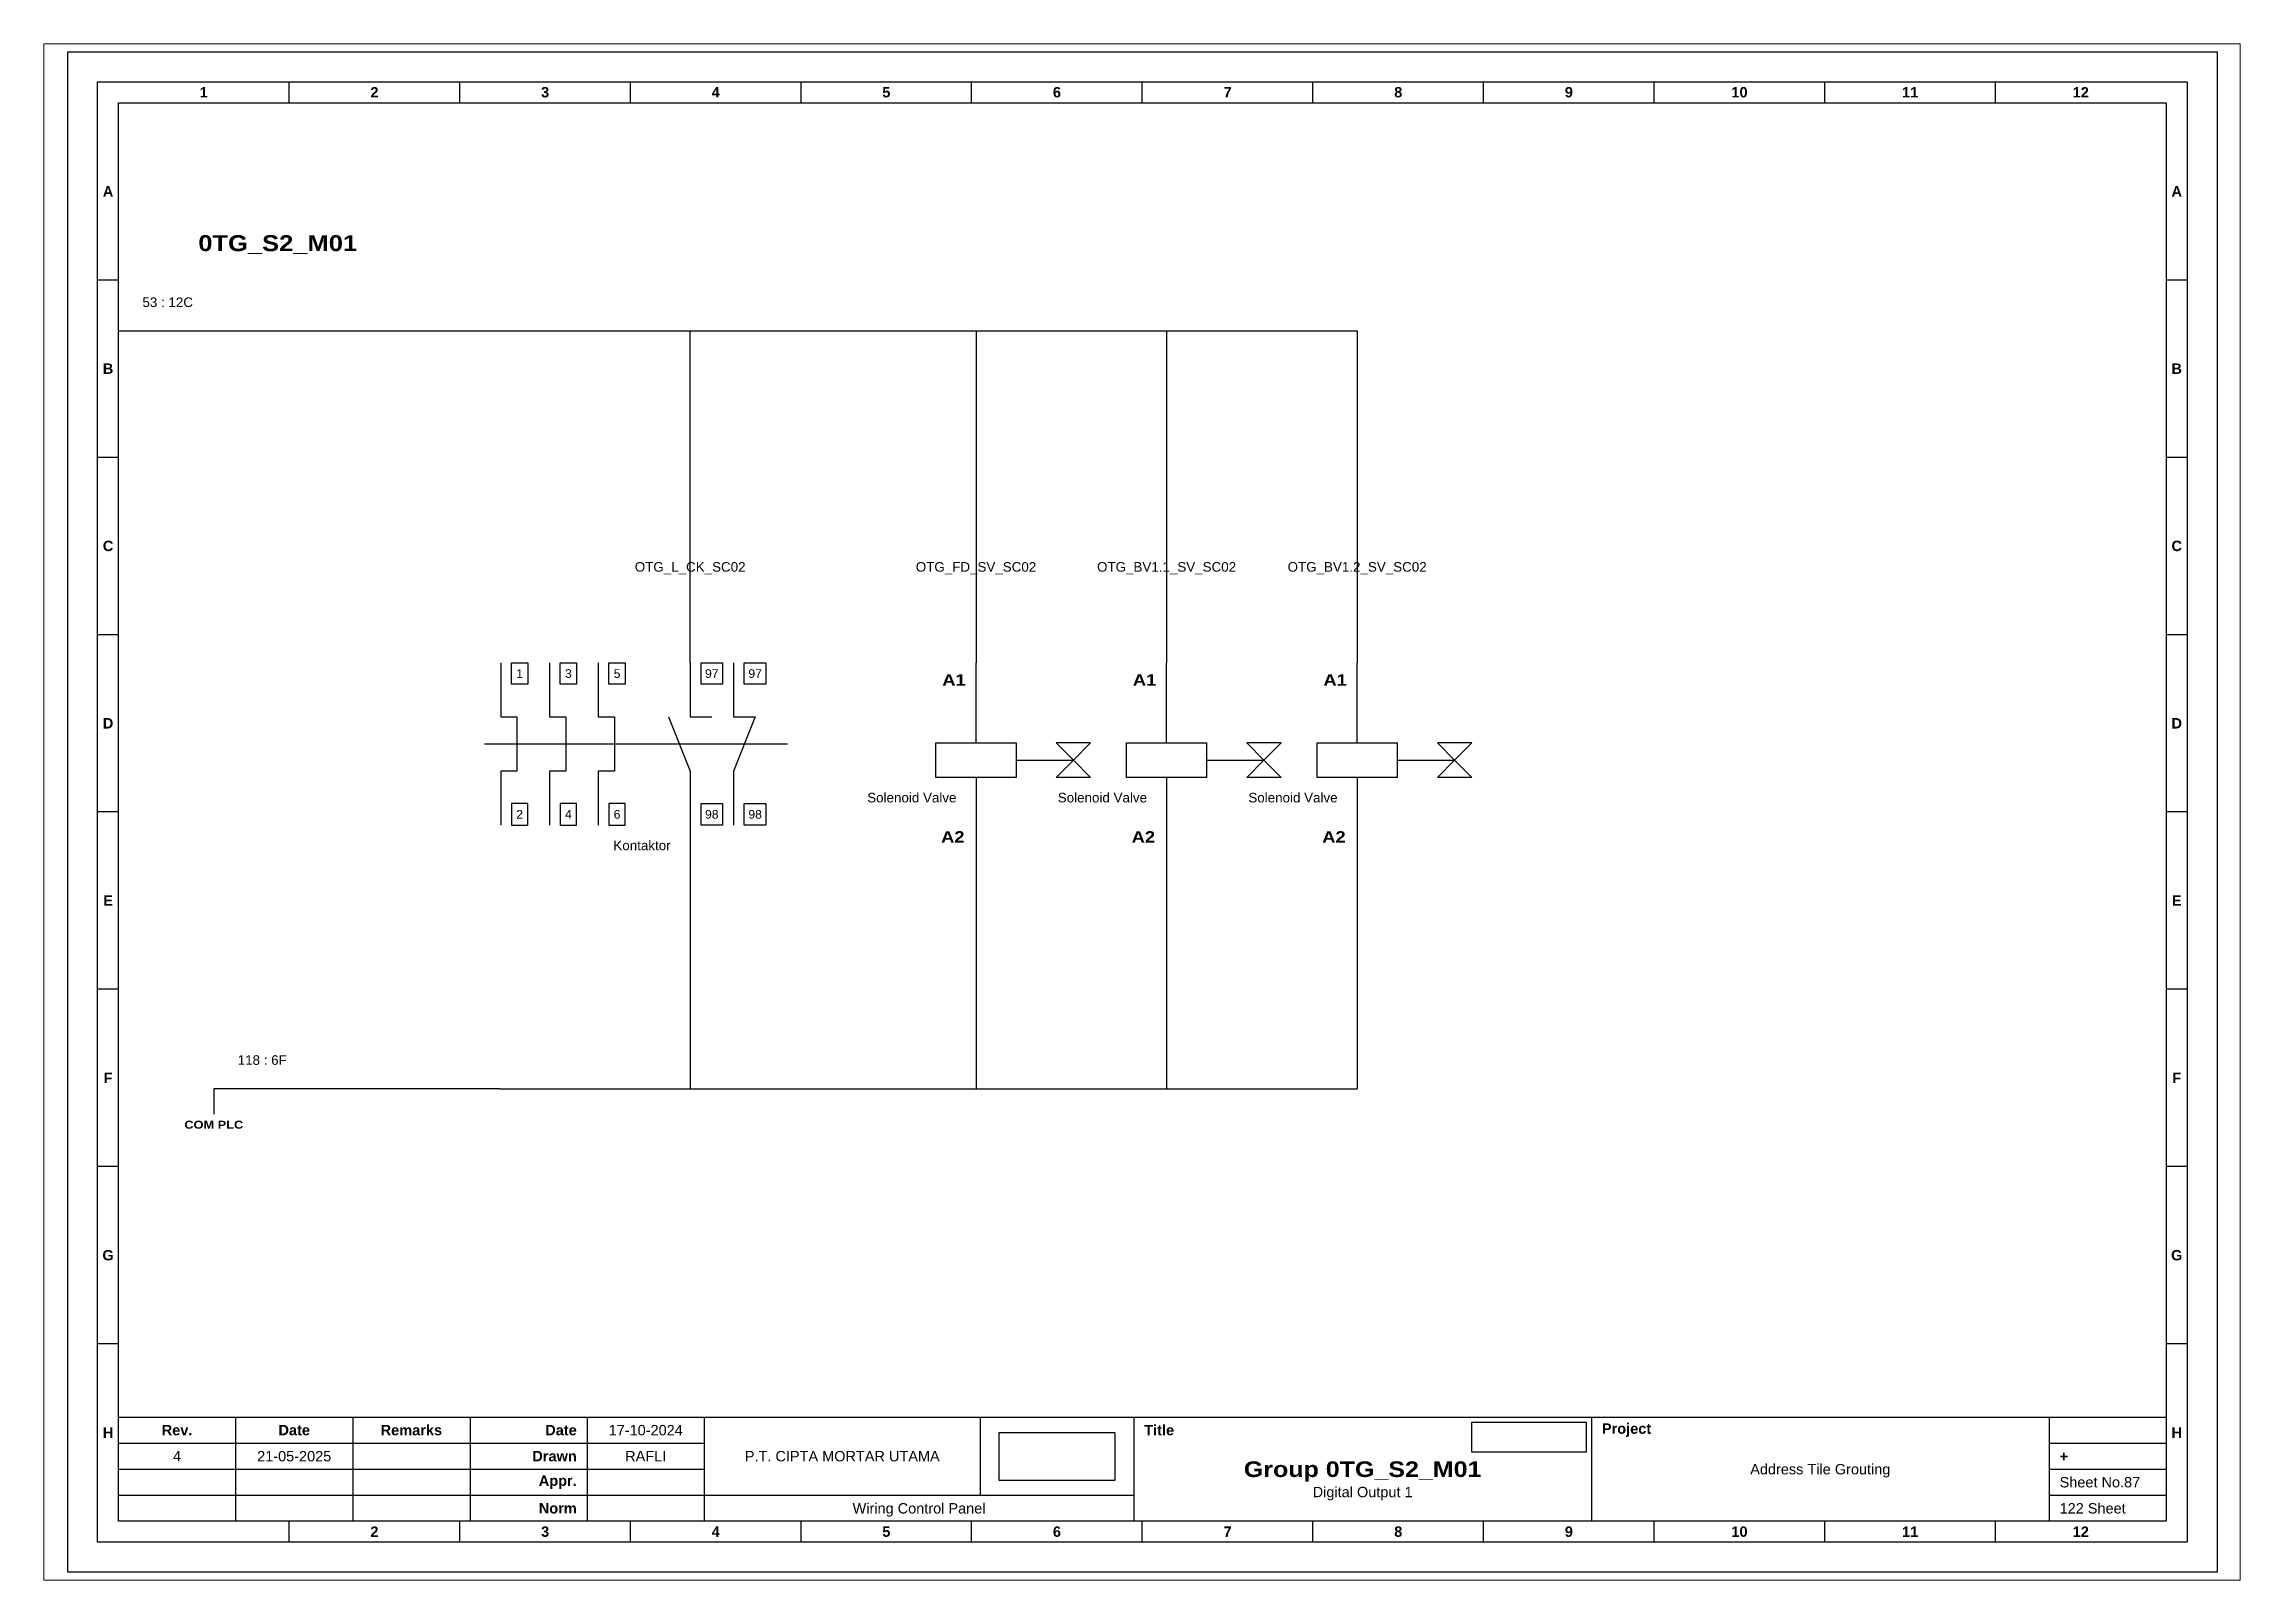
# Paper-space layout '0TG_S2_M01' of a CAD drawing. Header units: centimetres, sheet in millimetres. Extents: x -3 to 818, y -16 to 558.
# The model-space entities are those that its viewports show. They can reach past a viewport. Long polylines and large blocks are cut down to what shows.
import ezdxf
from ezdxf.enums import TextEntityAlignment as Align

# ---------------------------------------------------------------- set-up
doc = ezdxf.new("R2010")
doc.units = ezdxf.units.CM
doc.header["$MEASUREMENT"] = 0
doc.layers.add('MU Project Line', color=7, linetype='Continuous', true_color=0xfefefe)
doc.styles.add('Bold', font='ariblk.ttf', dxfattribs={"height": 25.4})
doc.styles.get("Standard").update_dxf_attribs({"font": 'arial.ttf'})
picture_1 = doc.add_image_def('image1.png', size_in_pixel=(2048, 847))
picture_2 = doc.add_image_def('image2.png', size_in_pixel=(2092, 542))

# ---------------------------------------------------------------- blocks, each defined once
blk = doc.blocks.new('KOP MU PROJECT')
at = {"color": 6, "ltscale": 50}
for p, q in [((27.74, 184.05), (27.74, 186.66)), ((49.13, 184.05), (49.13, 186.66)), ((70.51, 184.05), (70.51, 186.66)), ((91.89, 184.05), (91.89, 186.66)), ((113.27, 184.05), (113.27, 186.66)), ((134.66, 184.05), (134.66, 186.66)), ((156.04, 184.05), (156.04, 186.66)), ((177.42, 184.05), (177.42, 186.66)), ((198.8, 184.05), (198.8, 186.66)), ((220.19, 184.05), (220.19, 186.66)), ((241.57, 184.05), (241.57, 186.66)), ((6.36, 161.84), (3.75, 161.84)), ((265.59, 161.84), (262.98, 161.84)), ((6.36, 139.63), (3.75, 139.63)), ((265.59, 139.63), (262.98, 139.63)), ((6.36, 117.42), (3.75, 117.42)), ((265.59, 117.42), (262.98, 117.42)), ((6.36, 95.22), (3.75, 95.22)), ((265.59, 95.22), (262.98, 95.22)), ((6.36, 73.01), (3.75, 73.01)), ((265.59, 73.01), (262.98, 73.01)), ((6.36, 50.8), (3.75, 50.8)), ((265.59, 50.8), (262.98, 50.8)), ((6.36, 28.59), (3.75, 28.59)), ((265.59, 28.59), (262.98, 28.59)), ((27.74, 3.75), (27.74, 6.36)), ((49.13, 3.75), (49.13, 6.36)), ((70.51, 3.75), (70.51, 6.36)), ((91.89, 3.75), (91.89, 6.36)), ((113.27, 3.75), (113.27, 6.36)), ((134.66, 3.75), (134.66, 6.36)), ((156.04, 3.75), (156.04, 6.36)), ((177.42, 3.75), (177.42, 6.36)), ((198.8, 3.75), (198.8, 6.36)), ((220.19, 3.75), (220.19, 6.36)), ((241.57, 3.75), (241.57, 6.36))]:
    blk.add_line(p, q, dxfattribs=at)
at = {"ltscale": 50}
for p, q in [((6.36, 19.41), (262.98, 19.41)), ((21.04, 19.41), (21.04, 6.36)), ((35.72, 19.41), (35.72, 6.36)), ((50.41, 19.41), (50.41, 6.36)), ((65.09, 19.41), (65.09, 6.36)), ((79.77, 19.41), (79.77, 6.36)), ((114.35, 19.41), (114.35, 9.62)), ((133.6, 19.41), (133.6, 6.36)), ((190.95, 19.41), (190.95, 6.36)), ((248.3, 19.41), (248.3, 6.36)), ((6.36, 16.15), (79.77, 16.15)), ((248.3, 16.15), (262.98, 16.15)), ((6.36, 12.89), (79.77, 12.89)), ((248.3, 12.89), (262.98, 12.89)), ((6.36, 9.62), (133.6, 9.62)), ((248.3, 9.62), (262.98, 9.62))]:
    blk.add_line(p, q, dxfattribs=at)
at = {"color": 1, "ltscale": 50}
blk.add_lwpolyline([(269.34, 0), (0, 0), (0, 190.41), (269.34, 190.41)], close=True, dxfattribs=at)
at = {"color": 6, "ltscale": 50}
for points in [[(265.59, 3.75), (3.75, 3.75), (3.75, 186.66), (265.59, 186.66)], [(262.98, 6.36), (6.36, 6.36), (6.36, 184.05), (262.98, 184.05)]]:
    blk.add_lwpolyline(points, close=True, dxfattribs=at)
at = {"ltscale": 50, "char_height": 1.305, "attachment_point": 4}
for s, width, heights, insert in [('\\pxqc;{\\fArial|b1|i0|c0|p34;1}', 21.3825, [2.51], (6.36, 185.36)), ('\\pxqc;{\\fArial|b1|i0|c0|p34;2}', 21.3825, [2.51], (27.74, 185.36)), ('\\pxqc;{\\fArial|b1|i0|c0|p34;3}', 21.3825, [2.51], (49.13, 185.36)), ('\\pxqc;{\\fArial|b1|i0|c0|p34;4}', 21.3825, [2.51], (70.51, 185.36)), ('\\pxqc;{\\fArial|b1|i0|c0|p34;5}', 21.3825, [2.51], (91.89, 185.36)), ('\\pxqc;{\\fArial|b1|i0|c0|p34;6}', 21.3825, [2.51], (113.27, 185.36)), ('\\pxqc;{\\fArial|b1|i0|c0|p34;7}', 21.3825, [2.51], (134.66, 185.36)), ('\\pxqc;{\\fArial|b1|i0|c0|p34;8}', 21.3825, [2.51], (156.04, 185.36)), ('\\pxqc;{\\fArial|b1|i0|c0|p34;9}', 21.3825, [2.51], (177.42, 185.36)), ('\\pxqc;{\\fArial|b1|i0|c0|p34;10}', 21.3825, [2.51], (198.8, 185.36)), ('\\pxqc;{\\fArial|b1|i0|c0|p34;11}', 21.3825, [2.51], (220.19, 185.36)), ('\\pxqc;{\\fArial|b1|i0|c0|p34;12}', 21.3825, [2.51], (241.57, 185.36)), ('\\pxqc;{\\fArial|b1|i0|c0|p34;A}', 2.61, [2.51], (3.75, 172.95)), ('\\pxqc;{\\fArial|b1|i0|c0|p34;A}', 2.61, [2.51], (262.98, 172.95)), ('\\pxqc;{\\fArial|b1|i0|c0|p34;B}', 2.61, [2.51], (3.75, 150.74)), ('\\pxqc;{\\fArial|b1|i0|c0|p34;B}', 2.61, [2.51], (262.98, 150.74)), ('\\pxqc;{\\fArial|b1|i0|c0|p34;C}', 2.61, [2.51], (3.75, 128.53)), ('\\pxqc;{\\fArial|b1|i0|c0|p34;C}', 2.61, [2.51], (262.98, 128.53)), ('\\pxqc;{\\fArial|b1|i0|c0|p34;D}', 2.61, [2.51], (3.75, 106.32)), ('\\pxqc;{\\fArial|b1|i0|c0|p34;D}', 2.61, [2.51], (262.98, 106.32)), ('\\pxqc;{\\fArial|b1|i0|c0|p34;E}', 2.61, [2.51], (3.75, 84.11)), ('\\pxqc;{\\fArial|b1|i0|c0|p34;E}', 2.61, [2.51], (262.98, 84.11)), ('\\pxqc;{\\fArial|b1|i0|c0|p34;F}', 2.61, [2.51], (3.75, 61.9)), ('\\pxqc;{\\fArial|b1|i0|c0|p34;F}', 2.61, [2.51], (262.98, 61.9)), ('\\pxqc;{\\fArial|b1|i0|c0|p34;G}', 2.61, [2.51], (3.75, 39.69)), ('\\pxqc;{\\fArial|b1|i0|c0|p34;G}', 2.61, [2.51], (262.98, 39.69)), ('\\pxqc;{\\fArial|b1|i0|c0|p34;H}', 2.61, [2.51], (3.75, 17.47)), ('\\pxqc;{\\fArial|b1|i0|c0|p34;Rev.}', 14.6811, [2.88], (6.36, 17.78)), ('\\pxqc;{\\fArial|b1|i0|c0|p34;Date}', 14.6811, [2.88], (21.04, 17.78)), ('\\pxqc;{\\fArial|b1|i0|c0|p34;Remarks}', 14.6811, [2.88], (35.72, 17.78)), ('\\pxqr;{\\fArial|b1|i0|c0|p34;Date}', 13.3761, [2.88], (50.41, 17.78)), ('\\pxql;{\\fArial|b1|i0|c0|p34;Title}', 50.2419, [2.88], (134.9, 17.78)), ('\\pxql;{\\fArial|b1|i0|c0|p34;Project}', 50.2419, [2.88], (192.25, 17.78)), ('\\pxqc;{\\fArial|b1|i0|c0|p34;H}', 2.61, [2.51], (262.98, 17.47)), ('\\pxqr;{\\fArial|b1|i0|c0|p34;Drawn}', 13.3761, [2.88], (50.41, 14.52)), ('\\pxql;{\\fArial|b1|i0|c0|p34;+}', 14.6811, [2.88], (249.61, 14.52)), ('\\pxqr;{\\fArial|b1|i0|c0|p34;Appr.}', 13.3761, [2.88], (50.41, 11.26)), ('\\pxqr;{\\fArial|b1|i0|c0|p34;Norm}', 13.3761, [2.88], (50.41, 7.99)), ('\\pxqc;{\\fArial|b1|i0|c0|p34;2}', 21.3825, [2.51], (27.74, 5.06)), ('\\pxqc;{\\fArial|b1|i0|c0|p34;3}', 21.3825, [2.51], (49.13, 5.06)), ('\\pxqc;{\\fArial|b1|i0|c0|p34;4}', 21.3825, [2.51], (70.51, 5.06)), ('\\pxqc;{\\fArial|b1|i0|c0|p34;5}', 21.3825, [2.51], (91.89, 5.06)), ('\\pxqc;{\\fArial|b1|i0|c0|p34;6}', 21.3825, [2.51], (113.27, 5.06)), ('\\pxqc;{\\fArial|b1|i0|c0|p34;7}', 21.3825, [2.51], (134.66, 5.06)), ('\\pxqc;{\\fArial|b1|i0|c0|p34;8}', 21.3825, [2.51], (156.04, 5.06)), ('\\pxqc;{\\fArial|b1|i0|c0|p34;9}', 21.3825, [2.51], (177.42, 5.06)), ('\\pxqc;{\\fArial|b1|i0|c0|p34;10}', 21.3825, [2.51], (198.8, 5.06)), ('\\pxqc;{\\fArial|b1|i0|c0|p34;11}', 21.3825, [2.51], (220.19, 5.06)), ('\\pxqc;{\\fArial|b1|i0|c0|p34;12}', 21.3825, [2.51], (241.57, 5.06))]:
    blk.add_mtext_dynamic_manual_height_columns(s, width=width, gutter_width=0.0326, heights=heights, dxfattribs=dict(at, insert=insert))
at = {"ltscale": 50}
for tag, p in [('DATECREATED', (72.43, 17.78)), ('REV', (13.7, 14.52)), ('REVDATE', (28.38, 14.52)), ('REMARKS', (43.06, 14.52)), ('DRAWN', (72.43, 14.52)), ('COMPANY', (97.06, 14.52)), ('APPR', (72.43, 11.26)), ('PROJECT', (219.62, 12.89)), ('NORM', (72.43, 7.99)), ('DRAWINGCATEGORY', (106.68, 7.99)), ('DESCRIPTION', (162.27, 10.03))]:
    blk.add_attdef(tag, text='', height=1.3, dxfattribs=at).set_placement(p, align=Align.MIDDLE_CENTER)
at = {"ltscale": 50, "style": 'Bold'}
blk.add_attdef('TITLE', text='', height=1.96, dxfattribs=at).set_placement((162.27, 12.89), align=Align.MIDDLE_CENTER)
at = {"ltscale": 50}
for tag, p in [('SHEETNUMBER', (249.61, 11.26)), ('TOTALSHEET', (249.61, 7.99))]:
    blk.add_attdef(tag, text='', height=1.3, dxfattribs=at).set_placement(p, align=Align.MIDDLE_LEFT)
image = blk.add_image(picture_1, insert=(116.72, 11.48), size_in_units=(14.5, 6), dxfattribs=at)
image.dxf.flags = 15
image = blk.add_image(picture_2, insert=(175.94, 15.04), size_in_units=(14.36, 3.72), dxfattribs=at)
image.dxf.flags = 15

msp = doc.modelspace()

# ---------------------------------------------------------------- linework, layer by layer
at = {"color": 146, "ltscale": 50, "true_color": 0x105689}
for p, q in [((2657.42, 2557.53), (2681.3, 2557.53)), ((2681.3, 2557.53), (2705.18, 2557.53)), ((2705.18, 2557.53), (2729.06, 2557.53)), ((2729.06, 2515.98), (2729.06, 2557.53)), ((2729.06, 2557.53), (2752.94, 2557.53)), ((2752.94, 2557.53), (2776.82, 2557.53)), ((2764.88, 2557.53), (2764.88, 2515.98)), ((2776.82, 2557.53), (2800.7, 2557.53)), ((2788.76, 2557.53), (2788.76, 2515.98)), ((2800.7, 2557.53), (2812.64, 2557.53)), ((2812.64, 2557.53), (2812.64, 2515.98)), ((2729.06, 2495.63), (2729.06, 2462.61)), ((2764.88, 2491.88), (2764.88, 2462.61)), ((2788.76, 2491.88), (2788.76, 2462.61)), ((2812.64, 2491.57), (2812.64, 2462.61)), ((2705.22, 2462.61), (2669.36, 2462.61)), ((2669.36, 2462.61), (2669.36, 2459.41)), ((2705.22, 2462.61), (2753.02, 2462.61)), ((2753.02, 2462.61), (2753.02, 2462.61)), ((2753.02, 2462.61), (2800.82, 2462.61)), ((2800.82, 2462.61), (2812.64, 2462.61))]:
    msp.add_line(p, q, dxfattribs=at)
at = {"ltscale": 50}
for p, q in [((2729.06, 2515.98), (2729.06, 2509.2)), ((2734.49, 2515.98), (2734.49, 2509.2)), ((2764.88, 2505.93), (2764.88, 2515.98)), ((2788.76, 2505.93), (2788.76, 2515.98)), ((2812.64, 2505.93), (2812.64, 2515.98)), ((2703.28, 2505.81), (2741.27, 2505.81)), ((2729.06, 2502.41), (2729.06, 2495.63)), ((2734.49, 2502.41), (2734.49, 2495.63)), ((2769.9, 2503.78), (2777.08, 2503.78)), ((2793.78, 2503.78), (2800.96, 2503.78)), ((2817.66, 2503.78), (2824.84, 2503.78)), ((2764.88, 2501.62), (2764.88, 2491.57)), ((2788.76, 2501.62), (2788.76, 2491.57)), ((2812.64, 2501.62), (2812.64, 2491.57))]:
    msp.add_line(p, q, dxfattribs=at)
at = {"color": 1, "ltscale": 50}
for points in [[(2705.32, 2515.98), (2705.32, 2509.2), (2707.35, 2509.2), (2707.35, 2502.41), (2705.32, 2502.41), (2705.32, 2495.63)], [(2711.42, 2515.98), (2711.42, 2509.2), (2713.46, 2509.2), (2713.46, 2502.41), (2711.42, 2502.41), (2711.42, 2495.63)], [(2717.53, 2515.98), (2717.53, 2509.2), (2719.56, 2509.2), (2719.56, 2502.41), (2717.53, 2502.41), (2717.53, 2495.63)]]:
    msp.add_lwpolyline(points, dxfattribs=at)
at = {"ltscale": 50}
for points in [[(2706.67, 2515.98), (2708.71, 2515.98), (2708.71, 2513.27), (2706.67, 2513.27)], [(2712.78, 2515.98), (2714.81, 2515.98), (2714.81, 2513.27), (2712.78, 2513.27)], [(2718.88, 2515.98), (2720.92, 2515.98), (2720.92, 2513.27), (2718.88, 2513.27)], [(2730.42, 2515.98), (2733.13, 2515.98), (2733.13, 2513.27), (2730.42, 2513.27)], [(2735.84, 2515.98), (2738.56, 2515.98), (2738.56, 2513.27), (2735.84, 2513.27)], [(2759.85, 2505.93), (2769.9, 2505.93), (2769.9, 2501.62), (2759.85, 2501.62)], [(2777.08, 2503.78), (2779.24, 2505.93), (2774.93, 2505.93)], [(2783.73, 2505.93), (2793.78, 2505.93), (2793.78, 2501.62), (2783.73, 2501.62)], [(2800.96, 2503.78), (2803.12, 2505.93), (2798.81, 2505.93)], [(2807.61, 2505.93), (2817.66, 2505.93), (2817.66, 2501.62), (2807.61, 2501.62)], [(2824.84, 2503.78), (2827, 2505.93), (2822.69, 2505.93)], [(2777.08, 2503.78), (2779.24, 2501.62), (2774.93, 2501.62)], [(2800.96, 2503.78), (2803.12, 2501.62), (2798.81, 2501.62)], [(2824.84, 2503.78), (2827, 2501.62), (2822.69, 2501.62)], [(2706.67, 2495.63), (2708.71, 2495.63), (2708.71, 2498.34), (2706.67, 2498.34)], [(2712.78, 2495.63), (2714.81, 2495.63), (2714.81, 2498.34), (2712.78, 2498.34)], [(2718.88, 2495.63), (2720.92, 2495.63), (2720.92, 2498.34), (2718.88, 2498.34)], [(2730.42, 2498.34), (2733.13, 2498.34), (2733.13, 2495.63), (2730.42, 2495.63)], [(2735.84, 2498.34), (2738.56, 2498.34), (2738.56, 2495.63), (2735.84, 2495.63)]]:
    msp.add_lwpolyline(points, close=True, dxfattribs=at)
for points in [[(2726.35, 2509.2), (2729.06, 2502.41)], [(2729.06, 2509.2), (2731.77, 2509.2)], [(2734.49, 2509.2), (2737.2, 2509.2), (2734.49, 2502.41)]]:
    msp.add_lwpolyline(points, dxfattribs=at)

# ---------------------------------------------------------------- block references
msp.add_blockref('KOP MU PROJECT', (2651.06, 2402.07)).add_auto_attribs({'DESCRIPTION': 'Digital Output 1', 'TITLE': 'Group 0TG_S2_M01', 'PROJECT': 'Address Tile Grouting', 'COMPANY': 'P.T. CIPTA MORTAR UTAMA', 'DRAWINGCATEGORY': 'Wiring Control Panel', 'DRAWN': 'RAFLI', 'DATECREATED': '17-10-2024', 'REVDATE': '21-05-2025', 'REV': '4', 'SHEETNUMBER': 'Sheet No.87', 'TOTALSHEET': '122 Sheet'})

# ---------------------------------------------------------------- texts
at = {"ltscale": 500, "style": 'Bold'}
msp.add_text('0TG_S2_M01', height=2, dxfattribs=at).set_placement((2667.42, 2567.53))
at = {"ltscale": 500}
for s, p in [('53 : 12C', (2660.42, 2561.73)), ('118 : 6F', (2672.36, 2466.81))]:
    msp.add_text(s, height=1.2, dxfattribs=at).set_placement(p, align=Align.TOP_LEFT)
at = {"ltscale": 50}
for s, p in [('OTG_L_CK_SC02', (2729.06, 2527.98)), ('OTG_FD_SV_SC02', (2764.88, 2527.98)), ('OTG_BV1.1_SV_SC02', (2788.76, 2527.98)), ('OTG_BV1.2_SV_SC02', (2812.64, 2527.98))]:
    msp.add_text(s, height=1.2, dxfattribs=at).set_placement(p, align=Align.MIDDLE_CENTER)
at = {"ltscale": 500}
for s, height, p in [('1', 1.09, (2707.69, 2514.62)), ('3', 1.09, (2713.8, 2514.62)), ('5', 1.09, (2719.9, 2514.62)), ('97', 1.085, (2731.77, 2514.62)), ('97', 1.085, (2737.2, 2514.62)), ('2', 1.09, (2707.69, 2496.99)), ('4', 1.09, (2713.8, 2496.99)), ('6', 1.09, (2719.9, 2496.99)), ('98', 1.085, (2731.77, 2496.99)), ('98', 1.085, (2737.2, 2496.99))]:
    msp.add_text(s, height=height, dxfattribs=at).set_placement(p, align=Align.MIDDLE_CENTER)
at = {"ltscale": 500, "style": 'Bold'}
for p in [(2763.59, 2514.54), (2787.47, 2514.54), (2811.35, 2514.54)]:
    msp.add_text('A1', height=1.436, dxfattribs=at).set_placement(p, align=Align.TOP_RIGHT)
at = {"ltscale": 50}
for s, p in [('Solenoid Valve', (2762.43, 2498.12)), ('Solenoid Valve', (2786.31, 2498.12)), ('Solenoid Valve', (2810.19, 2498.12)), ('Kontaktor', (2726.61, 2492.13))]:
    msp.add_text(s, height=1.2, dxfattribs=at).set_placement(p, align=Align.BOTTOM_RIGHT)
at = {"ltscale": 500, "style": 'Bold'}
for p in [(2763.44, 2493.01), (2787.32, 2493.01), (2811.2, 2493.01)]:
    msp.add_text('A2', height=1.436, dxfattribs=at).set_placement(p, align=Align.BOTTOM_RIGHT)
at = {"ltscale": 50, "style": 'Bold'}
msp.add_text('COM PLC', height=1, dxfattribs=at).set_placement((2669.36, 2458.61), align=Align.TOP_CENTER)

psp = doc.layouts.new('0TG_S2_M01')

# ---------------------------------------------------------------- viewports
at = {"layer": 'MU Project Line', "ltscale": 50}
psp.add_viewport(center=(407.25, 271.11), size=(820.98, 573.9882), view_center_point=(2785.68, 2497.28), view_height=192.4105, dxfattribs=at)

doc.saveas('drawing.dxf')
